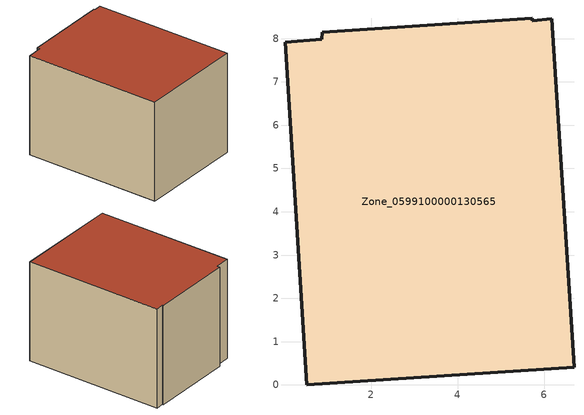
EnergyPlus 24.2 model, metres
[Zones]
Zone_0599100000130565
 floor ground (C_G): 6.69,0.4 0.51,0 0.01,7.91 0.86,7.99 0.87,8.15 5.72,8.47 5.73,8.41 6.17,8.45 z0
 wall outside (C_F): 0.51,0 6.69,0.4 6.17,8.45 5.73,8.41 5.72,8.47 0.87,8.15 0.86,7.99 0.01,7.91 0.51,0 z0:5.83
 roof outside (C_R): 5.72,8.47 0.87,8.15 0.86,7.99 0.01,7.91 0.51,0 6.69,0.4 6.17,8.45 5.73,8.41 z5.83
[BUILDING]
Pand.0599100000130565: North Axis=0; Terrain=City; Loads Convergence Tolerance Value=0.04; Temperature Convergence Tolerance Value=0.4; Solar Distribution=FullExterior; Maximum Number of Warmup Days=25; Minimum Number of Warmup Days=1
[Site:Location]
Rotterdam.The.Hague.AP_ZH_NLD Design_Conditions: Latitude=51.96; Longitude=4.45; Time Zone=1; Elevation=-4.5
[SITE:GROUNDTEMPERATURE:BUILDINGSURFACE]
18, 18, 18, 18, 18, 18, 18, 18, 18, 18, 18, 18
[MATERIAL] Thermal Absorptance=0.9; Solar Absorptance=0.7; Visible Absorptance=0.7
Name | Roughness | Thickness | Conductivity | Density | Specific Heat
G.TI.1946-1964 | MediumSmooth | 0.15 | 1 | 540 | 1210
F.TI.1946-1964 | Rough | 0.3 | 0.857143 | 1920 | 840
R.TI.1946-1964 | MediumRough | 0.2 | 0.277778 | 1500 | 1000
[CONSTRUCTION]
C_G: G.TI.1946-1964
C_F: F.TI.1946-1964
C_R: R.TI.1946-1964
[ZONE]
Zone_0599100000130565: Type=1; Multiplier=1; Ceiling Height=Autocalculate; Volume=Autocalculate; Floor Area=autocalculate; Part of Total Floor Area=Yes
[ZONEINFILTRATION:DESIGNFLOWRATE]
Infil_Zone_0599100000130565: Zone or ZoneList or Space or SpaceList=Zone_0599100000130565; Schedule=AlwaysOn; Design Flow Rate Calculation Method=Flow/Area; Flow Rate per Floor Area=0.003; Constant Term Coefficient=1; Temperature Term Coefficient=0; Velocity Term Coefficient=0; Velocity Squared Term Coefficient=0
[HVACTEMPLATE:ZONE:IDEALLOADSAIRSYSTEM]
Zone_0599100000130565: Maximum Heating Supply Air Temperature=50; Minimum Cooling Supply Air Temperature=13; Maximum Heating Supply Air Humidity Ratio=0.0156; Minimum Cooling Supply Air Humidity Ratio=0.0077; Heating Limit=NoLimit; Cooling Limit=NoLimit; Dehumidification Control Type=ConstantSensibleHeatRatio; Cooling Sensible Heat Ratio=0.7; Dehumidification Setpoint=60; Humidification Control Type=None; Humidification Setpoint=30; Outdoor Air Method=None; Outdoor Air Flow Rate per Person=0.00944; Outdoor Air Flow Rate per Zone Floor Area=0; Outdoor Air Flow Rate per Zone=0; Demand Controlled Ventilation Type=None; Outdoor Air Economizer Type=NoEconomizer; Heat Recovery Type=None; Sensible Heat Recovery Effectiveness=0.7; Latent Heat Recovery Effectiveness=0.65
[ZONECONTROL:THERMOSTAT]
ThermostatControl_Zone_0599100000130565: Zone or ZoneList=Zone_0599100000130565; Control Type Schedule=DualSetpointControlType; Control 1=Thermostat_Zone_0599100000130565; Temperature Difference Between Cutout And Setpoint=0
[THERMOSTATSETPOINT:DUALSETPOINT]
Thermostat_Zone_0599100000130565: Heating Setpoint Temperature Schedule=HeatingSetpoint_Zone_0599100000130565; Cooling Setpoint Temperature Schedule=CoolingSetpoint_Zone_0599100000130565
[SCHEDULE:COMPACT]
HeatingSetpoint_Zone_0599100000130565: Through: 12/31, For: AllDays, Until: 24:00, 21
CoolingSetpoint_Zone_0599100000130565: Through: 12/31, For: AllDays, Until: 24:00, 24
DualSetpointControlType: Through: 12/31, For: AllDays, Until: 24:00, 4
AlwaysOn: Through: 12/31, For: AllDays, Until: 24:00, 1
